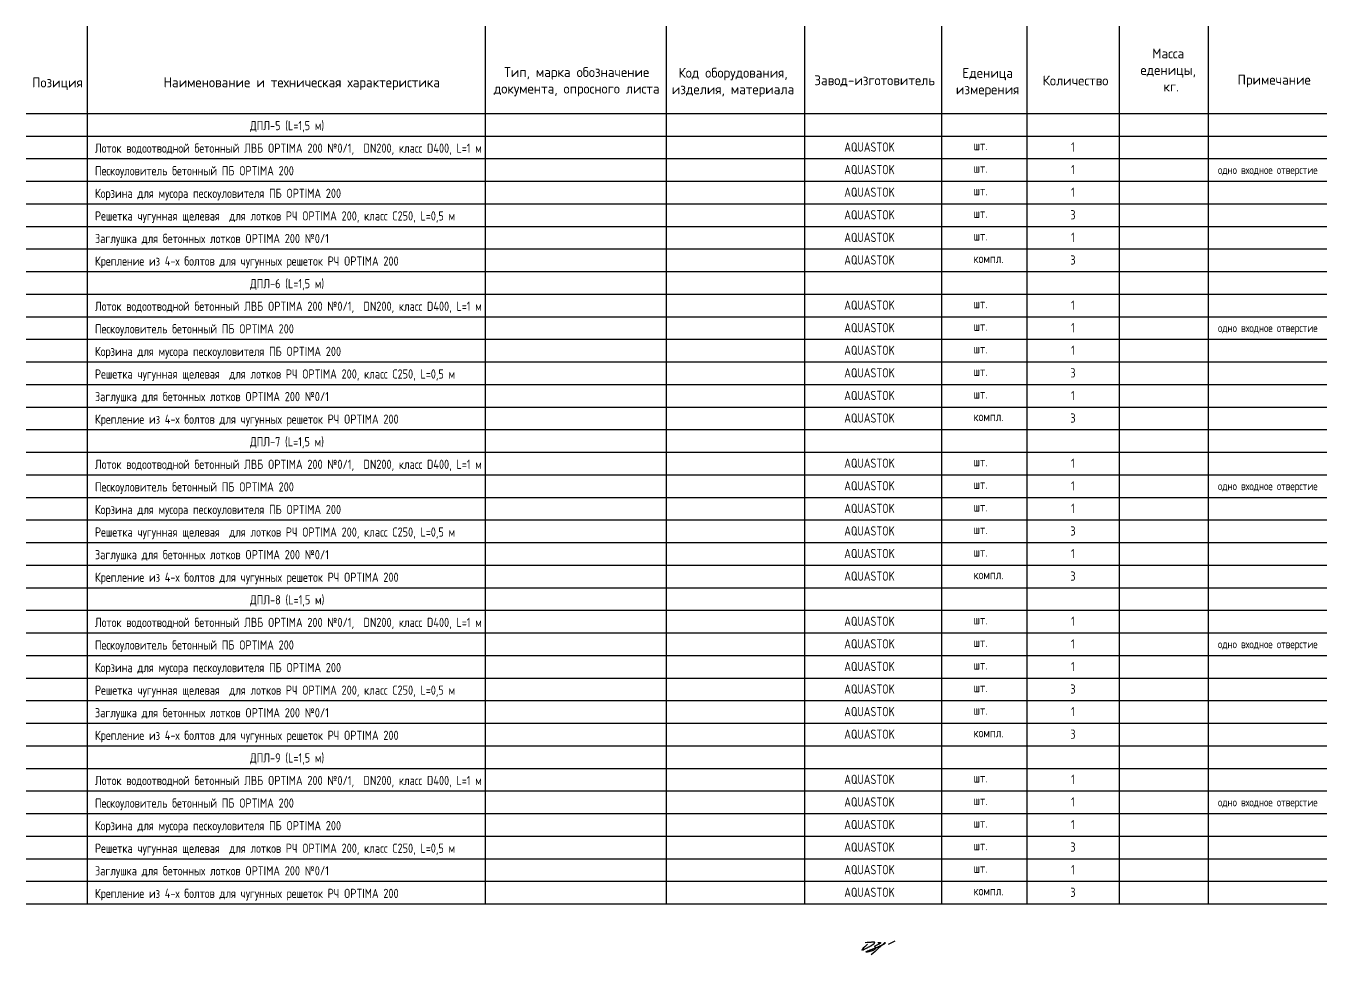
# Model space of a CAD drawing. Header units: millimetres. Extents: x 24859265 to 26550985, y 32092698 to 33532929.
# Drawn here: x 26156235 to 26195735, y 32955132 to 32983333 of the extents above; entities that cross this region are included whole.
import ezdxf
from ezdxf.enums import TextEntityAlignment as Align

# ---------------------------------------------------------------- set-up
doc = ezdxf.new("R2010")
doc.units = ezdxf.units.MM
doc.layers.add('подпись', color=7, linetype='Continuous', lineweight=25)
doc.styles.add('GOST 2.304', font='GOST_0.TTF')

# ---------------------------------------------------------------- blocks, each defined once
blk = doc.blocks.new('Драничников')
at = {"layer": 'подпись', "color": 5, "lineweight": 30}
for points in [[(1.86, 1.95), (0.94, 1.14), (0.35, 0.58), (0.02, 0.22), (-0.09, 0.03), (-0.03, -0.03), (0.15, 0.02), (0.41, 0.12), (0.7, 0.26), (0.97, 0.39), (1.23, 0.51), (1.47, 0.63), (1.69, 0.74), (1.89, 0.84), (2.08, 0.94), (2.27, 1.04), (2.44, 1.13), (2.6, 1.22), (2.76, 1.31), (2.9, 1.39), (3.04, 1.48), (3.17, 1.56), (3.3, 1.64), (3.42, 1.71), (3.53, 1.78), (3.63, 1.86), (3.73, 1.92), (3.82, 1.99), (3.9, 2.05), (3.98, 2.11), (4.04, 2.17), (4.1, 2.22), (4.15, 2.26), (4.18, 2.3), (4.21, 2.34), (4.23, 2.37), (4.24, 2.4), (4.25, 2.42), (4.25, 2.45), (4.26, 2.47), (4.26, 2.49), (4.26, 2.51), (4.26, 2.53), (4.25, 2.55), (4.25, 2.56), (4.24, 2.58), (4.23, 2.59), (4.22, 2.6), (4.2, 2.61), (4.18, 2.62), (4.14, 2.62), (4.1, 2.63), (4.05, 2.63), (3.99, 2.63), (3.91, 2.63), (3.82, 2.63), (3.7, 2.63), (3.57, 2.63), (3.4, 2.63), (3.19, 2.63), (2.92, 2.61), (2.59, 2.59), (2.18, 2.56), (1.68, 2.52), (1.07, 2.47)], [(5.3, 2.57), (5.53, 2.57), (5.71, 2.57), (5.85, 2.57), (5.97, 2.56), (6.05, 2.56), (6.12, 2.56), (6.17, 2.55), (6.2, 2.55), (6.23, 2.54), (6.25, 2.53), (6.26, 2.52), (6.27, 2.5), (6.28, 2.49), (6.28, 2.47), (6.28, 2.45), (6.28, 2.44), (6.28, 2.41), (6.28, 2.39), (6.26, 2.36), (6.24, 2.33), (6.2, 2.29), (6.13, 2.24), (6.04, 2.18), (5.92, 2.12), (5.77, 2.04), (5.6, 1.95), (5.4, 1.85), (5.2, 1.75), (5.01, 1.66), (4.82, 1.56), (4.65, 1.47), (4.5, 1.4), (4.39, 1.33), (4.31, 1.28), (4.26, 1.24), (4.23, 1.2), (4.22, 1.17), (4.23, 1.15), (4.24, 1.13), (4.26, 1.11), (4.29, 1.1), (4.31, 1.08), (4.34, 1.06), (4.36, 1.04), (4.39, 1.02), (4.41, 1), (4.44, 0.97), (4.46, 0.94), (4.49, 0.9), (4.51, 0.86), (4.52, 0.81), (4.53, 0.76), (4.54, 0.71), (4.54, 0.66), (4.53, 0.6), (4.51, 0.54), (4.48, 0.48), (4.45, 0.41), (4.4, 0.35), (4.34, 0.29), (4.26, 0.22), (4.18, 0.15), (4.08, 0.09), (3.97, 0.03), (3.85, -0.04), (3.72, -0.1), (3.57, -0.16), (3.42, -0.22), (3.27, -0.28), (3.11, -0.33), (2.96, -0.38), (2.81, -0.43), (2.66, -0.47), (2.52, -0.51), (2.39, -0.54), (2.26, -0.58), (2.15, -0.6), (2.04, -0.63), (1.94, -0.65), (1.85, -0.66), (1.77, -0.68), (1.69, -0.69), (1.63, -0.69), (1.58, -0.7), (1.53, -0.7), (1.49, -0.69), (1.46, -0.69), (1.43, -0.68), (1.41, -0.67), (1.39, -0.67), (1.38, -0.65), (1.38, -0.64), (1.38, -0.63), (1.38, -0.61), (1.39, -0.59), (1.41, -0.57), (1.42, -0.55), (1.45, -0.53), (1.49, -0.5), (1.55, -0.47), (1.63, -0.43), (1.73, -0.38), (1.87, -0.32), (2.05, -0.24), (2.26, -0.16), (2.51, -0.06), (2.79, 0.05), (3.08, 0.16), (3.38, 0.28), (3.68, 0.39), (3.98, 0.51), (4.26, 0.62), (4.53, 0.72), (4.77, 0.82), (4.99, 0.91), (5.2, 1), (5.39, 1.08), (5.57, 1.16), (5.74, 1.24), (5.9, 1.31), (6.06, 1.38), (6.2, 1.44), (6.35, 1.51), (6.48, 1.57), (6.61, 1.63), (6.74, 1.7), (6.86, 1.75), (6.97, 1.81), (7.08, 1.87), (7.19, 1.93), (7.28, 1.98), (7.38, 2.04), (7.46, 2.09), (7.54, 2.14), (7.62, 2.18), (7.68, 2.23), (7.74, 2.27), (7.79, 2.3), (7.83, 2.33), (7.86, 2.36), (7.88, 2.39), (7.89, 2.41), (7.9, 2.43), (7.89, 2.44), (7.88, 2.46), (7.86, 2.46), (7.83, 2.46), (7.79, 2.46), (7.75, 2.45), (7.7, 2.43), (7.64, 2.41), (7.57, 2.37), (7.5, 2.32), (7.37, 2.21), (7.15, 2.02), (6.78, 1.7), (6.24, 1.21), (5.46, 0.51), (4.41, -0.44), (3.03, -1.67)], [(8.98, 1.97), (11.17, 3.08)]]:
    blk.add_lwpolyline(points, dxfattribs=at)

msp = doc.modelspace()

# ---------------------------------------------------------------- linework, layer by layer
at = {"lineweight": 30, "ltscale": 2}
for p, q in [((26158096.3569, 32983333.3486), (26158096.3569, 32956683.795)), ((26170171.4024, 32983333.3486), (26170171.4024, 32956683.795)), ((26175668.4407, 32983333.3486), (26175668.4407, 32956683.795)), ((26179868.7796, 32983333.3486), (26179868.7796, 32956683.795)), ((26184035.0895, 32983333.3486), (26184035.0895, 32956683.795)), ((26186621.1556, 32983333.3486), (26186621.1556, 32956683.795)), ((26189423.8791, 32983333.3486), (26189423.8791, 32956683.795)), ((26192139.1861, 32956683.795), (26192139.1861, 32983333.3486)), ((26156235.4073, 32980678.7949), (26195735.4073, 32980678.7949)), ((26156235.4073, 32956683.795), (26195735.4073, 32956683.795))]:
    msp.add_line(p, q, dxfattribs=at)
at = {"ltscale": 2}
for p, q in [((26156235.4073, 32979993.2235), (26195735.4073, 32979993.2235)), ((26156235.4073, 32979307.652), (26195735.4073, 32979307.652)), ((26156235.4073, 32978622.0806), (26195735.4073, 32978622.0806)), ((26156235.4073, 32977936.5092), (26195735.4073, 32977936.5092)), ((26156235.4073, 32977936.5092), (26195735.4073, 32977936.5092)), ((26156235.4073, 32977250.9378), (26195735.4073, 32977250.9378)), ((26156235.4073, 32977250.9378), (26195735.4073, 32977250.9378)), ((26156235.4073, 32976565.3663), (26195735.4073, 32976565.3663)), ((26156235.4073, 32975879.7949), (26195735.4073, 32975879.7949)), ((26156235.4073, 32975194.2235), (26195735.4073, 32975194.2235)), ((26156235.4073, 32974508.652), (26195735.4073, 32974508.652)), ((26156235.4073, 32973823.0806), (26195735.4073, 32973823.0806)), ((26156235.4073, 32973137.5092), (26193989.5143, 32973137.5092)), ((26156235.4073, 32973137.5092), (26195735.4073, 32973137.5092)), ((26156235.4073, 32972451.9378), (26193989.5143, 32972451.9378)), ((26156235.4073, 32972451.9378), (26195735.4073, 32972451.9378)), ((26156235.4073, 32971766.3663), (26195735.4073, 32971766.3663)), ((26156235.4073, 32971080.7949), (26195735.4073, 32971080.7949)), ((26156235.4073, 32970395.2235), (26195735.4073, 32970395.2235)), ((26156235.4073, 32969709.6521), (26195735.4073, 32969709.6521)), ((26156235.4073, 32969024.0806), (26195735.4073, 32969024.0806)), ((26156235.4073, 32968338.5092), (26195735.4073, 32968338.5092)), ((26156235.4073, 32967652.9378), (26195735.4073, 32967652.9378)), ((26156235.4073, 32966967.3664), (26195735.4073, 32966967.3664)), ((26156235.4073, 32966281.7949), (26195735.4073, 32966281.7949)), ((26156235.4073, 32965596.2235), (26195735.4073, 32965596.2235)), ((26156235.4073, 32964910.6521), (26195735.4073, 32964910.6521)), ((26156235.4073, 32964225.0806), (26195735.4073, 32964225.0806)), ((26156235.4073, 32963539.5092), (26195735.4073, 32963539.5092)), ((26156235.4073, 32962853.9378), (26195735.4073, 32962853.9378)), ((26156235.4073, 32962168.3664), (26195735.4073, 32962168.3664)), ((26156235.4073, 32961482.7949), (26195735.4073, 32961482.7949)), ((26156235.4073, 32960797.2235), (26195735.4073, 32960797.2235)), ((26156235.4073, 32960111.6521), (26195735.4073, 32960111.6521)), ((26156235.4073, 32959426.0807), (26195735.4073, 32959426.0807)), ((26156235.4073, 32958740.5092), (26195735.4073, 32958740.5092)), ((26156235.4073, 32958054.9378), (26195735.4073, 32958054.9378)), ((26156235.4073, 32957369.3664), (26195735.4073, 32957369.3664))]:
    msp.add_line(p, q, dxfattribs=at)

# ---------------------------------------------------------------- block references
at = {"layer": 'подпись', "color": 1, "ltscale": 100, "xscale": 89.60000000000001, "yscale": 89.60000000000001, "zscale": 89.60000000000001}
msp.add_blockref('Драничников', (26181620.5004, 32955282.1702), dxfattribs=at)

# ---------------------------------------------------------------- texts
at = {"color": 7, "style": 'GOST 2.304'}
for s, height, p in [('ДПЛ-5 (L=1,5 м)', 279.994209, (26163035.9626, 32980171.2174)), ('Лоток водоотводной бетонный ЛВБ OPTIMA 200 №0/1,  DN200, класс D400, L=1 м', 279.994209, (26158328.5013, 32979485.646)), ('шт.', 279.99421, (26185004.4192, 32979563.6245)), ('Пескоуловитель бетонный ПБ OPTIMA 200 ', 279.994209, (26158328.5013, 32978800.0745)), ('шт.', 279.99421, (26185004.4192, 32978878.0531)), ('Корзина для мусора пескоуловителя ПБ OPTIMA 200', 279.994209, (26158328.5013, 32978114.5031)), ('шт.', 279.99421, (26185004.4192, 32978192.4816)), ('Решетка чугунная щелевая  для лотков РЧ OPTIMA 200, класс C250, L=0,5 м', 279.994209, (26158328.5013, 32977428.9317)), ('шт.', 279.99421, (26185004.4192, 32977506.9102)), ('Заглушка для бетонных лотков OPTIMA 200 №0/1', 279.994209, (26158328.5013, 32976743.3603)), ('шт.', 279.99421, (26185004.4192, 32976821.3388)), ('Крепление из 4-х болтов для чугунных решеток РЧ OPTIMA 200', 279.994209, (26158328.5013, 32976057.7888)), ('компл.', 279.99421, (26185004.4192, 32976135.7674)), ('ДПЛ-6 (L=1,5 м)', 279.994209, (26163035.9626, 32975372.2174)), ('Лоток водоотводной бетонный ЛВБ OPTIMA 200 №0/1,  DN200, класс D400, L=1 м', 279.994209, (26158328.5013, 32974686.646)), ('шт.', 279.99421, (26185004.4192, 32974764.6245)), ('Пескоуловитель бетонный ПБ OPTIMA 200 ', 279.994209, (26158328.5013, 32974001.0745)), ('шт.', 279.99421, (26185004.4192, 32974079.0531)), ('Корзина для мусора пескоуловителя ПБ OPTIMA 200', 279.994209, (26158328.5013, 32973315.5031)), ('шт.', 279.99421, (26185004.4192, 32973393.4817)), ('Решетка чугунная щелевая  для лотков РЧ OPTIMA 200, класс C250, L=0,5 м', 279.994209, (26158328.5013, 32972629.9317)), ('шт.', 279.99421, (26185004.4192, 32972707.9102)), ('Заглушка для бетонных лотков OPTIMA 200 №0/1', 279.994209, (26158328.5013, 32971944.3603)), ('шт.', 279.99421, (26185004.4192, 32972022.3388)), ('Крепление из 4-х болтов для чугунных решеток РЧ OPTIMA 200', 279.994209, (26158328.5013, 32971258.7888)), ('компл.', 279.99421, (26185004.4192, 32971336.7674)), ('ДПЛ-7 (L=1,5 м)', 279.994209, (26163035.9626, 32970573.2174)), ('Лоток водоотводной бетонный ЛВБ OPTIMA 200 №0/1,  DN200, класс D400, L=1 м', 279.994209, (26158328.5013, 32969887.646)), ('шт.', 279.99421, (26185004.4192, 32969965.6245)), ('Пескоуловитель бетонный ПБ OPTIMA 200 ', 279.994209, (26158328.5013, 32969202.0746)), ('шт.', 279.99421, (26185004.4192, 32969280.0531)), ('Корзина для мусора пескоуловителя ПБ OPTIMA 200', 279.994209, (26158328.5013, 32968516.5031)), ('шт.', 279.99421, (26185004.4192, 32968594.4817)), ('Решетка чугунная щелевая  для лотков РЧ OPTIMA 200, класс C250, L=0,5 м', 279.994209, (26158328.5013, 32967830.9317)), ('шт.', 279.99421, (26185004.4192, 32967908.9102)), ('Заглушка для бетонных лотков OPTIMA 200 №0/1', 279.994209, (26158328.5013, 32967145.3603)), ('шт.', 279.99421, (26185004.4192, 32967223.3388)), ('Крепление из 4-х болтов для чугунных решеток РЧ OPTIMA 200', 279.994209, (26158328.5013, 32966459.7889)), ('компл.', 279.99421, (26185004.4192, 32966537.7674)), ('ДПЛ-8 (L=1,5 м)', 279.994209, (26163035.9626, 32965774.2174)), ('Лоток водоотводной бетонный ЛВБ OPTIMA 200 №0/1,  DN200, класс D400, L=1 м', 279.994209, (26158328.5013, 32965088.646)), ('шт.', 279.99421, (26185004.4192, 32965166.6245)), ('Пескоуловитель бетонный ПБ OPTIMA 200 ', 279.994209, (26158328.5013, 32964403.0746)), ('шт.', 279.99421, (26185004.4192, 32964481.0531)), ('Корзина для мусора пескоуловителя ПБ OPTIMA 200', 279.994209, (26158328.5013, 32963717.5031)), ('шт.', 279.99421, (26185004.4192, 32963795.4817)), ('Решетка чугунная щелевая  для лотков РЧ OPTIMA 200, класс C250, L=0,5 м', 279.994209, (26158328.5013, 32963031.9317)), ('шт.', 279.99421, (26185004.4192, 32963109.9103)), ('Заглушка для бетонных лотков OPTIMA 200 №0/1', 279.994209, (26158328.5013, 32962346.3603)), ('шт.', 279.99421, (26185004.4192, 32962424.3388)), ('Крепление из 4-х болтов для чугунных решеток РЧ OPTIMA 200', 279.994209, (26158328.5013, 32961660.7889)), ('компл.', 279.99421, (26185004.4192, 32961738.7674)), ('ДПЛ-9 (L=1,5 м)', 279.994209, (26163035.9626, 32960975.2174)), ('Лоток водоотводной бетонный ЛВБ OPTIMA 200 №0/1,  DN200, класс D400, L=1 м', 279.994209, (26158328.5013, 32960289.646)), ('шт.', 279.99421, (26185004.4192, 32960367.6246)), ('Пескоуловитель бетонный ПБ OPTIMA 200 ', 279.994209, (26158328.5013, 32959604.0746)), ('шт.', 279.99421, (26185004.4192, 32959682.0531)), ('Корзина для мусора пескоуловителя ПБ OPTIMA 200', 279.994209, (26158328.5013, 32958918.5032)), ('шт.', 279.99421, (26185004.4192, 32958996.4817)), ('Решетка чугунная щелевая  для лотков РЧ OPTIMA 200, класс C250, L=0,5 м', 279.994209, (26158328.5013, 32958232.9317)), ('шт.', 279.99421, (26185004.4192, 32958310.9103)), ('Заглушка для бетонных лотков OPTIMA 200 №0/1', 279.994209, (26158328.5013, 32957547.3603)), ('шт.', 279.99421, (26185004.4192, 32957625.3389)), ('Крепление из 4-х болтов для чугунных решеток РЧ OPTIMA 200', 279.994209, (26158328.5013, 32956861.7889)), ('компл.', 279.99421, (26185004.4192, 32956939.7674))]:
    msp.add_text(s, height=height, dxfattribs=at).set_placement(p)
for s, height, p in [('AQUASTOK', 279.99421, (26181845.2521, 32979659.7269)), ('1', 279.9942, (26188022.4806, 32979659.7269)), ('AQUASTOK', 279.99421, (26181845.2521, 32978974.1555)), ('1', 279.9942, (26188022.4806, 32978974.1555)), ('одно входное отверстие', 250, (26193938.6753, 32978965.723)), ('AQUASTOK', 279.99421, (26181845.2521, 32978288.584)), ('1', 279.9942, (26188022.4806, 32978288.584)), ('AQUASTOK', 279.99421, (26181845.2521, 32977603.0126)), ('3', 279.9942, (26188022.4806, 32977603.0126)), ('AQUASTOK', 279.99421, (26181845.2521, 32976917.4412)), ('1', 279.9942, (26188022.4806, 32976917.4412)), ('AQUASTOK', 279.99421, (26181845.2521, 32976231.8698)), ('3', 279.9942, (26188022.4806, 32976231.8698)), ('AQUASTOK', 279.99421, (26181845.2521, 32974860.7269)), ('1', 279.9942, (26188022.4806, 32974860.7269)), ('AQUASTOK', 279.99421, (26181845.2521, 32974175.1555)), ('1', 279.9942, (26188022.4806, 32974175.1555)), ('одно входное отверстие', 250, (26193938.6753, 32974166.723)), ('AQUASTOK', 279.99421, (26181845.2521, 32973489.5841)), ('1', 279.9942, (26188022.4806, 32973489.5841)), ('AQUASTOK', 279.99421, (26181845.2521, 32972804.0126)), ('3', 279.9942, (26188022.4806, 32972804.0126)), ('AQUASTOK', 279.99421, (26181845.2521, 32972118.4412)), ('1', 279.9942, (26188022.4806, 32972118.4412)), ('AQUASTOK', 279.99421, (26181845.2521, 32971432.8698)), ('3', 279.9942, (26188022.4806, 32971432.8698)), ('AQUASTOK', 279.99421, (26181845.2521, 32970061.7269)), ('1', 279.9942, (26188022.4806, 32970061.7269)), ('AQUASTOK', 279.99421, (26181845.2521, 32969376.1555)), ('1', 279.9942, (26188022.4806, 32969376.1555)), ('одно входное отверстие', 250, (26193938.6753, 32969367.723)), ('AQUASTOK', 279.99421, (26181845.2521, 32968690.5841)), ('1', 279.9942, (26188022.4806, 32968690.5841)), ('AQUASTOK', 279.99421, (26181845.2521, 32968005.0126)), ('3', 279.9942, (26188022.4806, 32968005.0126)), ('AQUASTOK', 279.99421, (26181845.2521, 32967319.4412)), ('1', 279.9942, (26188022.4806, 32967319.4412)), ('AQUASTOK', 279.99421, (26181845.2521, 32966633.8698)), ('3', 279.9942, (26188022.4806, 32966633.8698)), ('AQUASTOK', 279.99421, (26181845.2521, 32965262.7269)), ('1', 279.9942, (26188022.4806, 32965262.7269)), ('AQUASTOK', 279.99421, (26181845.2521, 32964577.1555)), ('1', 279.9942, (26188022.4806, 32964577.1555)), ('одно входное отверстие', 250, (26193938.6753, 32964568.7231)), ('AQUASTOK', 279.99421, (26181845.2521, 32963891.5841)), ('1', 279.9942, (26188022.4806, 32963891.5841)), ('AQUASTOK', 279.99421, (26181845.2521, 32963206.0127)), ('3', 279.9942, (26188022.4806, 32963206.0127)), ('AQUASTOK', 279.99421, (26181845.2521, 32962520.4412)), ('1', 279.9942, (26188022.4806, 32962520.4412)), ('AQUASTOK', 279.99421, (26181845.2521, 32961834.8698)), ('3', 279.9942, (26188022.4806, 32961834.8698)), ('AQUASTOK', 279.99421, (26181845.2521, 32960463.727)), ('1', 279.9942, (26188022.4806, 32960463.727)), ('AQUASTOK', 279.99421, (26181845.2521, 32959778.1555)), ('1', 279.9942, (26188022.4806, 32959778.1555)), ('одно входное отверстие', 250, (26193938.6753, 32959769.7231)), ('AQUASTOK', 279.99421, (26181845.2521, 32959092.5841)), ('1', 279.9942, (26188022.4806, 32959092.5841)), ('AQUASTOK', 279.99421, (26181845.2521, 32958407.0127)), ('3', 279.9942, (26188022.4806, 32958407.0127)), ('AQUASTOK', 279.99421, (26181845.2521, 32957721.4412)), ('1', 279.9942, (26188022.4806, 32957721.4412)), ('AQUASTOK', 279.99421, (26181845.2521, 32957035.8698)), ('3', 279.9942, (26188022.4806, 32957035.8698))]:
    msp.add_text(s, height=height, dxfattribs=at).set_placement(p, align=Align.MIDDLE_CENTER)
at = {"color": 0, "attachment_point": 2, "style": 'GOST 2.304'}
for s, insert, char_height, width in [('{\\fGOST Common|b0|i0|c204|p34;Масса \\Pеденицы\\fGOST Common|b0|i0|c186|p34;,\\fGOST Common|b0|i0|c204|p34;\\P кг\\fGOST Common|b0|i0|c186|p34;.}', (26190913.9614, 32982650.1218), 300.964966, 2854.506929), ('{\\fGOST Common|b0|i0|c204|p34;Позиция}', (26157190.2848, 32981769.862), 300.964966, 1860.9496), ('{\\fGOST Common|b0|i0|c204|p34;Наименование и техническая характеристика }', (26164608.6363, 32981774.9028), 300.964966, 9313.302421), ('{\\fGOST Common|b0|i0|c204|p34;Тип\\fGOST Common|b0|i0|c186|p34;,\\fGOST Common|b0|i0|c204|p34; марка обозначение документа\\fGOST Common|b0|i0|c186|p34;,\\fGOST Common|b0|i0|c204|p34; опросного листа}', (26172954.4272, 32982084.7331), 300.9649658, 5505.924397), ('{\\fGOST Common|b0|i0|c204|p34;Код оборудования\\fGOST Common|b0|i0|c186|p34;,\\fGOST Common|b0|i0|c204|p34; изделия\\fGOST Common|b0|i0|c186|p34;,\\fGOST Common|b0|i0|c204|p34; материала}', (26177702.2109, 32982065.6438), 300.9649658, 3970.046087), ('{\\fGOST Common|b0|i0|c204|p34;Завод\\fGOST Common|b0|i0|c186|p34;-\\fGOST Common|b0|i0|c204|p34;изготовитель}', (26182003.0956, 32981837.3358), 300.9649658, 2854.506929), ('{\\fGOST Common|b0|i0|c204|p34;Еденица измерения}', (26185432.2842, 32982061.0297), 300.964966, 2854.506929), ('{\\fGOST Common|b0|i0|c204|p34;Количество}', (26188100.2993, 32981829.1667), 300.964966, 2854.506929), ('{\\fGOST Common|b0|i0|c204|p34;Примечание}', (26194131.4498, 32981854.9364), 300.964966, 2854.506929)]:
    msp.add_mtext(s, dxfattribs=dict(at, insert=insert, char_height=char_height, width=width))

doc.saveas('drawing.dxf')
